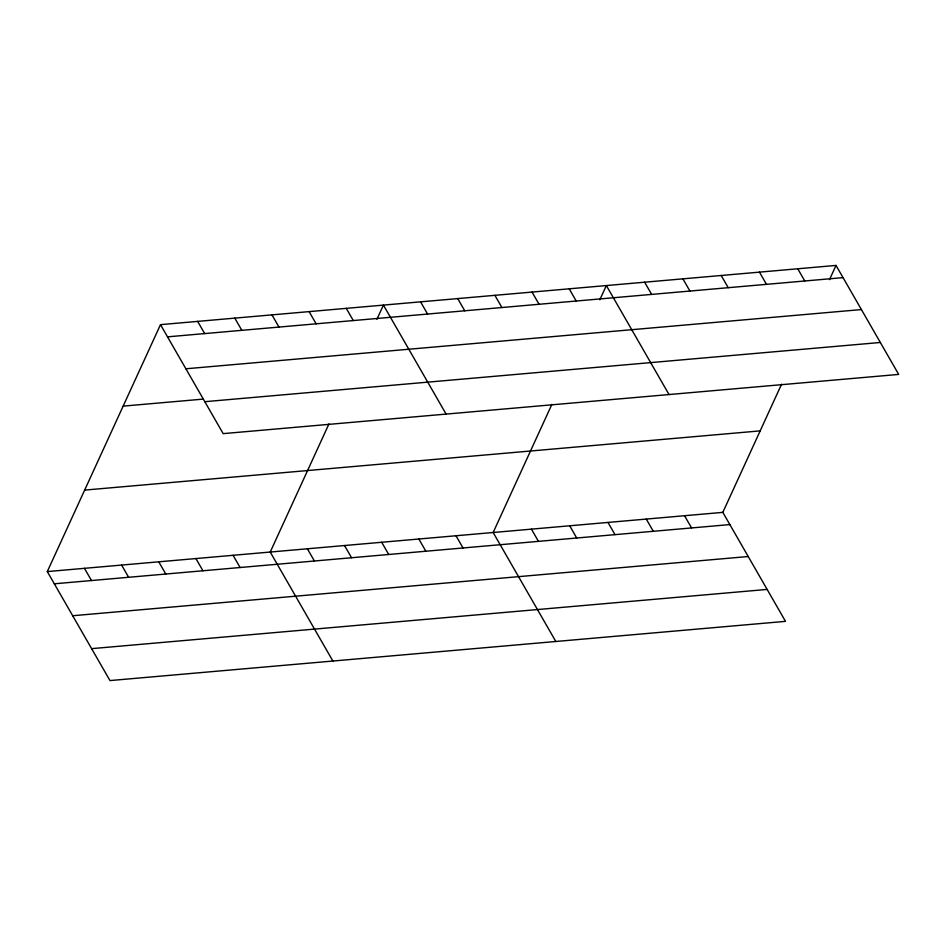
<?xml version="1.0" encoding="UTF-8"?>
<svg xmlns="http://www.w3.org/2000/svg" width="946" height="946" viewBox="0 0 946 946"><rect width="100%" height="100%" fill="white"/><g stroke="black" fill="none" stroke-linecap="round" stroke-linejoin="round"><path stroke-width="1.42" d="M781.562 384.23L722.827 512.365L785.499 621.356L109.973 680.576L47.3 571.585L160.501 324.644L836.028 265.424L898.7 374.415L223.173 433.635L160.501 324.644M328.96 423.903L270.225 552.05L332.897 661.041M376.898 319.322L383.426 305.097L446.098 414.088M551.885 404.368L493.15 532.503L555.822 641.494M599.823 299.787L606.351 285.55L669.023 394.541M829.5 279.649L836.028 265.424M167.513 336.847L843.052 277.627M185.889 368.786L861.416 309.567M123.146 406.13L203.165 399.117M204.809 401.695L880.336 342.476M84.655 490.099L760.182 430.879M47.3 571.585L722.827 512.365M54.324 583.8L729.851 524.581M72.688 615.74L748.215 556.52M91.608 648.649L767.135 589.417M797.75 268.77L804.774 280.986M759.472 272.129L766.485 284.344M721.183 275.487L728.207 287.69M682.906 278.845L689.93 291.049M644.628 282.204L651.652 294.407M569.196 288.814L576.209 301.017M684.549 515.724L691.573 527.939M532.042 292.066L539.054 304.281M646.272 519.082L653.296 531.285M494.888 295.329L501.9 307.533M607.994 522.44L615.006 534.644M457.734 298.581L464.746 310.796M569.705 525.799L576.729 538.002M420.58 301.845L427.592 314.048M531.427 529.145L538.451 541.36M346.271 308.349L353.284 320.564M455.996 535.767L463.02 547.971M309.117 311.612L316.13 323.816M418.841 539.019L425.866 551.234M271.963 314.864L278.975 327.08M381.687 542.271L388.711 554.486M234.809 318.128L241.821 330.331M344.533 545.535L351.557 557.738M197.655 321.38L204.667 333.595M307.379 548.786L314.403 561.002M233.071 555.302L240.095 567.517M195.917 558.566L202.941 570.769M158.762 561.818L165.786 574.033M121.608 565.081L128.632 577.285M84.454 568.333L91.478 580.548"/></g></svg>
